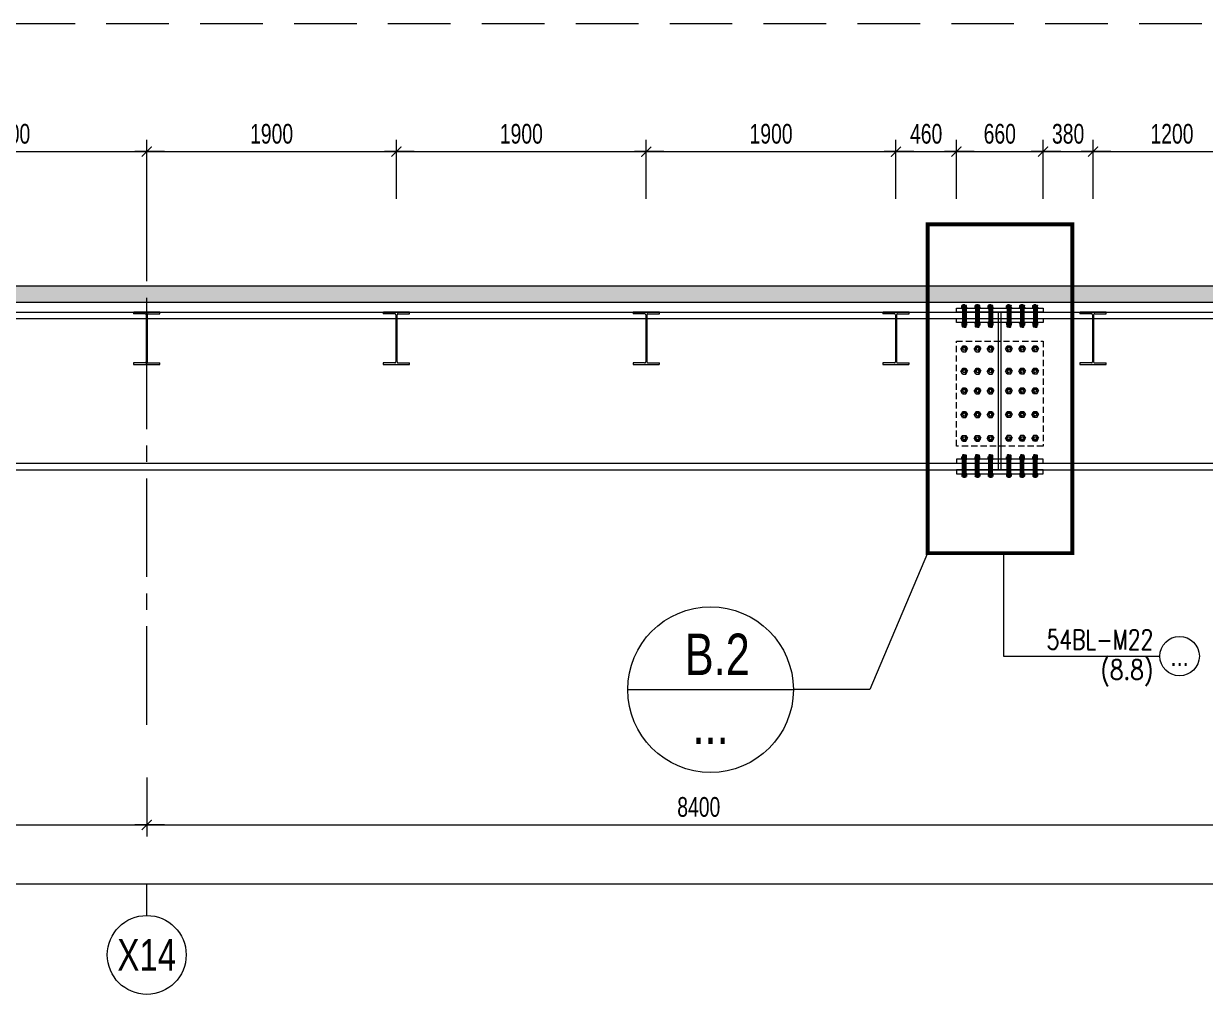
# Model space of a CAD drawing. Header units: millimetres. Extents: x 84463 to 294191, y -61495 to 44118.
# Drawn here: x 156440 to 165430, y -36601 to -29215 of the extents above; entities that cross this region are included whole.
import ezdxf
from ezdxf.enums import TextEntityAlignment as Align

# ---------------------------------------------------------------- set-up
doc = ezdxf.new("R2010")
doc.units = ezdxf.units.MM
doc.linetypes.add('CENTER2', pattern=[1.125, 0.75, -0.125, 0.125, -0.125])
doc.linetypes.add('HIDDEN2', pattern=[4.762499999999999, 3.175, -1.5875])
doc.layers.add('BOLTS', color=9, linetype='Continuous')
for name, color, linetype, lineweight in [('NDC_S-ANNO', 7, 'Continuous', 20), ('NDC_S-BEAM-NAME-VERT', 7, 'Continuous', 20), ('NDC_S-BEAM-STEL', 30, 'HIDDEN2', 18), ('NDC_S-DIMS', 1, 'Continuous', 15), ('NDC_S-HIDN', 8, 'HIDDEN2', 13), ('NDC_S-HTCH-MAT', 8, 'Continuous', 15), ('NDC_S-SLAB', 2, 'Continuous', 20), ('NDC_S-TEXT-SYMB', 7, 'Continuous', 20), ('NDC_S_ANNO', 7, 'Continuous', 20), ('NDC_S_AXIS', 5, 'CENTER2', 13), ('NDC_S_CONTINUOUS', 3, 'Continuous', 20), ('NDC_S_DIM', 1, 'Continuous', 15), ('NDC_S_HIDDEN', 8, 'HIDDEN2', 13), ('NDC_S_SYMBOL', 1, 'Continuous', 15), ('NDC_S_TEXT SYMBOL', 7, 'Continuous', 20), ('NDC_S_VN TEXT', 7, 'Continuous', 20)]:
    doc.layers.add(name, color=color, linetype=linetype, lineweight=lineweight)
doc.styles.add('ARIAL', font='arial.ttf', dxfattribs={"width": 0.8})
doc.styles.add('NDC_ANNO', font='', dxfattribs={"width": 0.8})
doc.styles.add('NDC_DIM', font='', dxfattribs={"width": 0.75})
doc.styles.add('NDC_EN TXT', font='romans.shx', dxfattribs={"width": 0.8})
doc.styles.get('NDC_ANNO').set_extended_font_data('Dotum')
doc.styles.get('NDC_DIM').set_extended_font_data('Dotum')
doc.dimstyles.new('NDC_dim_60', dxfattribs={"dimscale": 60, "dimtxt": 2.5, "dimasz": 1.5, "dimexe": 1.5, "dimexo": 2.5, "dimgap": 1, "dimtad": 1, "dimdec": 0, "dimrnd": 0.001, "dimzin": 0, "dimdsep": 46, "dimtxsty": 'NDC_DIM', "dimblk": 'DIMMARK', "dimcen": 0, "dimdle": 1.2, "dimclrd": 256, "dimclre": 256, "dimclrt": 3, "dimadec": 0, "dimazin": 0, "dimtfac": 1, "dimtdec": 0, "dimtix": 1, "dimtofl": 0, "dimtmove": 2, "dimatfit": 3, "dimfxl": 6, "dimfxlon": 1, "dimtolj": 1, "dimtzin": 0, "dimlwd": -1, "dimlwe": -1, "dimarcsym": 0})

# ---------------------------------------------------------------- blocks, each defined once
blk = doc.blocks.new('DIMMARK')
at = {"layer": 'NDC_S_DIM', "color": 1}
blk.add_line((-1.5, 0), (1, 0), dxfattribs=at)
at = {"layer": 'NDC_S_DIM', "color": 2, "const_width": 0.1}
blk.add_lwpolyline([(-0.4242640687119285, -0.4242640687119285), (0.4242640687119285, 0.4242640687119285)], dxfattribs=at)
blk = doc.blocks.new('*D236')
at = {"layer": 'Defpoints', "color": 0, "transparency": 16777216}
for p in [(148976.204028971, -34550.2405760613), (157376.204028971, -34550.2405760613), (157376.204028971, -35310.93172351364)]:
    blk.add_point(p, dxfattribs=at)
at = {"layer": 'NDC_S-DIMS', "transparency": 16777216}
for p, q in [((148976.204028971, -34950.93172351364), (148976.204028971, -35400.93172351364)), ((157376.204028971, -34950.93172351364), (157376.204028971, -35400.93172351364)), ((149066.204028971, -35310.93172351364), (157286.204028971, -35310.93172351364))]:
    blk.add_line(p, q, dxfattribs=at)
at = {"layer": 'NDC_S-DIMS', "transparency": 16777216, "xscale": 90, "yscale": 90, "zscale": 90, "rotation": 180}
blk.add_blockref('DIMMARK', (148976.204028971, -35310.93172351364), dxfattribs=at)
at = {"layer": 'NDC_S-DIMS', "transparency": 16777216, "xscale": 90, "yscale": 90, "zscale": 90}
blk.add_blockref('DIMMARK', (157376.204028971, -35310.93172351364), dxfattribs=at)
at = {"layer": 'NDC_S-DIMS', "color": 3, "transparency": 16777216, "insert": (153176.204028971, -35175.82995960591), "char_height": 150, "attachment_point": 5, "style": 'NDC_DIM'}
blk.add_mtext('\\A1;8400', dxfattribs=at)
blk = doc.blocks.new('*D237')
at = {"layer": 'Defpoints', "color": 0, "transparency": 16777216}
for p in [(157376.204028971, -34550.2405760613), (165776.1580600715, -34550.2405760613), (165776.1580600715, -35310.93172351364)]:
    blk.add_point(p, dxfattribs=at)
at = {"layer": 'NDC_S-DIMS', "transparency": 16777216}
for p, q in [((157376.204028971, -34950.93172351364), (157376.204028971, -35400.93172351364)), ((165776.1580600715, -34950.93172351364), (165776.1580600715, -35400.93172351364)), ((157466.204028971, -35310.93172351364), (165686.1580600715, -35310.93172351364))]:
    blk.add_line(p, q, dxfattribs=at)
at = {"layer": 'NDC_S-DIMS', "transparency": 16777216, "xscale": 90, "yscale": 90, "zscale": 90, "rotation": 180}
blk.add_blockref('DIMMARK', (157376.204028971, -35310.93172351364), dxfattribs=at)
at = {"layer": 'NDC_S-DIMS', "transparency": 16777216, "xscale": 90, "yscale": 90, "zscale": 90}
blk.add_blockref('DIMMARK', (165776.1580600715, -35310.93172351364), dxfattribs=at)
at = {"layer": 'NDC_S-DIMS', "color": 3, "transparency": 16777216, "insert": (161576.1810445213, -35175.82995960591), "char_height": 150, "attachment_point": 5, "style": 'NDC_DIM'}
blk.add_mtext('\\A1;8400', dxfattribs=at)
blk = doc.blocks.new('*D240')
at = {"layer": 'Defpoints', "color": 0, "transparency": 16777216}
for p in [(139076.204028971, -34550.2405760613), (166776.1580600715, -34550.2405760613), (166776.1580600715, -35760.93172351364)]:
    blk.add_point(p, dxfattribs=at)
at = {"layer": 'NDC_S-DIMS', "transparency": 16777216}
for p, q in [((139076.204028971, -35400.93172351364), (139076.204028971, -35850.93172351364)), ((166776.1580600715, -35400.93172351364), (166776.1580600715, -35850.93172351364)), ((139166.204028971, -35760.93172351364), (166686.1580600715, -35760.93172351364))]:
    blk.add_line(p, q, dxfattribs=at)
at = {"layer": 'NDC_S-DIMS', "transparency": 16777216, "xscale": 90, "yscale": 90, "zscale": 90, "rotation": 180}
blk.add_blockref('DIMMARK', (139076.204028971, -35760.93172351364), dxfattribs=at)
at = {"layer": 'NDC_S-DIMS', "transparency": 16777216, "xscale": 90, "yscale": 90, "zscale": 90}
blk.add_blockref('DIMMARK', (166776.1580600715, -35760.93172351364), dxfattribs=at)
at = {"layer": 'NDC_S-DIMS', "color": 3, "transparency": 16777216, "insert": (152926.1810445213, -35625.82995960591), "char_height": 150, "attachment_point": 5, "style": 'NDC_DIM'}
blk.add_mtext('\\A1;27700', dxfattribs=at)
blk = doc.blocks.new('*U14')
at = {"layer": 'NDC_S_SYMBOL'}
blk.add_line((3.061616997868383e-16, 5), (4.286263797015736e-16, 9), dxfattribs=at)
blk.add_circle((0, 0), 5, dxfattribs=at)
at = {"layer": 'NDC_S_TEXT SYMBOL', "color": 7, "style": 'NDC_ANNO', "width": 0.8}
blk.add_attdef('GRID', text='', height=4, dxfattribs=at).set_placement((0, 0), align=Align.MIDDLE)
blk = doc.blocks.new('MARK4')
at = {"layer": 'NDC_S_ANNO'}
blk.add_line((-5, 0), (5, 0), dxfattribs=at)
blk.add_circle((0, 0), 5, dxfattribs=at)
blk = doc.blocks.new('*U6053')
for p, q in [((88, 387), (-1.13686837721616e-13, 386.9999999999999)), ((96, 379), (96, 21.00000114960898)), ((104, 378.9999962593825), (104, 21)), ((112, 387), (200, 387)), ((88, 13), (0, 12.99999999999998)), ((112, 13), (200, 13.00000000000001))]:
    blk.add_line(p, q)
for points in [[(200, 387), (199.9999999999999, 400), (-1.224646799147353e-13, 400), (-1.184845778175064e-13, 386.9999999999999)], [(-3.980102097228892e-15, 12.99999999999998), (0, 0), (200, 0), (200, 13.00000000000001)]]:
    blk.add_lwpolyline(points)
for centre, start, end in [((88, 379), 360, 450), ((112, 379), 89.9999999999999, 180.0000267901994), ((88, 21), 270, 360.000008233468), ((112, 21), 180, 270)]:
    blk.add_arc(centre, 7.999999999999999, start, end)
blk = doc.blocks.new('*U6051')
for p, q in [((88, 387), (-1.13686837721616e-13, 386.9999999999999)), ((96, 379), (96, 21.00000114960898)), ((104, 378.9999962593825), (104, 21)), ((112, 387), (200, 387)), ((88, 13), (0, 12.99999999999998)), ((112, 13), (200, 13.00000000000001))]:
    blk.add_line(p, q)
for points in [[(200, 387), (199.9999999999999, 400), (-1.224646799147353e-13, 400), (-1.184845778175064e-13, 386.9999999999999)], [(-3.980102097228892e-15, 12.99999999999998), (0, 0), (200, 0), (200, 13.00000000000001)]]:
    blk.add_lwpolyline(points)
for centre, start, end in [((88, 379), 360, 450), ((112, 379), 89.9999999999999, 180.0000267901994), ((88, 21), 270, 360.000008233468), ((112, 21), 180, 270)]:
    blk.add_arc(centre, 7.999999999999999, start, end)
blk = doc.blocks.new('*U6049')
for p, q in [((88, 387), (-1.13686837721616e-13, 386.9999999999999)), ((96, 379), (96, 21.00000114960898)), ((104, 378.9999962593825), (104, 21)), ((112, 387), (200, 387)), ((88, 13), (0, 12.99999999999998)), ((112, 13), (200, 13.00000000000001))]:
    blk.add_line(p, q)
for points in [[(200, 387), (199.9999999999999, 400), (-1.224646799147353e-13, 400), (-1.184845778175064e-13, 386.9999999999999)], [(-3.980102097228892e-15, 12.99999999999998), (0, 0), (200, 0), (200, 13.00000000000001)]]:
    blk.add_lwpolyline(points)
for centre, start, end in [((88, 379), 360, 450), ((112, 379), 89.9999999999999, 180.0000267901994), ((88, 21), 270, 360.000008233468), ((112, 21), 180, 270)]:
    blk.add_arc(centre, 7.999999999999999, start, end)
blk = doc.blocks.new('*U6047')
for p, q in [((88, 387), (-1.13686837721616e-13, 386.9999999999999)), ((96, 379), (96, 21.00000114960898)), ((104, 378.9999962593825), (104, 21)), ((112, 387), (200, 387)), ((88, 13), (0, 12.99999999999998)), ((112, 13), (200, 13.00000000000001))]:
    blk.add_line(p, q)
for points in [[(200, 387), (199.9999999999999, 400), (-1.224646799147353e-13, 400), (-1.184845778175064e-13, 386.9999999999999)], [(-3.980102097228892e-15, 12.99999999999998), (0, 0), (200, 0), (200, 13.00000000000001)]]:
    blk.add_lwpolyline(points)
for centre, start, end in [((88, 379), 360, 450), ((112, 379), 89.9999999999999, 180.0000267901994), ((88, 21), 270, 360.000008233468), ((112, 21), 180, 270)]:
    blk.add_arc(centre, 7.999999999999999, start, end)
blk = doc.blocks.new('*U6045')
for p, q in [((88, 387), (-1.13686837721616e-13, 386.9999999999999)), ((96, 379), (96, 21.00000114960898)), ((104, 378.9999962593825), (104, 21)), ((112, 387), (200, 387)), ((88, 13), (0, 12.99999999999998)), ((112, 13), (200, 13.00000000000001))]:
    blk.add_line(p, q)
for points in [[(200, 387), (199.9999999999999, 400), (-1.224646799147353e-13, 400), (-1.184845778175064e-13, 386.9999999999999)], [(-3.980102097228892e-15, 12.99999999999998), (0, 0), (200, 0), (200, 13.00000000000001)]]:
    blk.add_lwpolyline(points)
for centre, start, end in [((88, 379), 360, 450), ((112, 379), 89.9999999999999, 180.0000267901994), ((88, 21), 270, 360.000008233468), ((112, 21), 180, 270)]:
    blk.add_arc(centre, 7.999999999999999, start, end)
blk = doc.blocks.new('*D266')
at = {"layer": 'Defpoints', "color": 0, "transparency": 16777216}
for p in [(157376.204028971, -30189.27506652518), (155276.2040290102, -30741.50779604097), (157376.204028971, -30741.50779604097)]:
    blk.add_point(p, dxfattribs=at)
at = {"layer": 'NDC_S-DIMS', "transparency": 16777216}
for p, q in [((155276.2040290102, -30549.27506652518), (155276.2040290102, -30099.27506652518)), ((157376.204028971, -30549.27506652518), (157376.204028971, -30099.27506652518)), ((155366.2040290102, -30189.27506652518), (157286.204028971, -30189.27506652518))]:
    blk.add_line(p, q, dxfattribs=at)
at = {"layer": 'NDC_S-DIMS', "transparency": 16777216, "xscale": 90, "yscale": 90, "zscale": 90, "rotation": 180}
blk.add_blockref('DIMMARK', (155276.2040290102, -30189.27506652518), dxfattribs=at)
at = {"layer": 'NDC_S-DIMS', "transparency": 16777216, "xscale": 90, "yscale": 90, "zscale": 90}
blk.add_blockref('DIMMARK', (157376.204028971, -30189.27506652518), dxfattribs=at)
at = {"layer": 'NDC_S-DIMS', "color": 3, "transparency": 16777216, "insert": (156326.2040289906, -30054.17330261745), "char_height": 150, "attachment_point": 5, "style": 'NDC_DIM'}
blk.add_mtext('\\A1;2100', dxfattribs=at)
blk = doc.blocks.new('*D267')
at = {"layer": 'Defpoints', "color": 0, "transparency": 16777216}
for p in [(159276.2040290064, -30189.27506652518), (157376.204028971, -30741.50779604097), (159276.2040290064, -30741.50779604097)]:
    blk.add_point(p, dxfattribs=at)
at = {"layer": 'NDC_S-DIMS', "transparency": 16777216}
for p, q in [((157376.204028971, -30549.27506652518), (157376.204028971, -30099.27506652518)), ((159276.2040290064, -30549.27506652518), (159276.2040290064, -30099.27506652518)), ((157466.204028971, -30189.27506652518), (159186.2040290064, -30189.27506652518))]:
    blk.add_line(p, q, dxfattribs=at)
at = {"layer": 'NDC_S-DIMS', "transparency": 16777216, "xscale": 90, "yscale": 90, "zscale": 90, "rotation": 180}
blk.add_blockref('DIMMARK', (157376.204028971, -30189.27506652518), dxfattribs=at)
at = {"layer": 'NDC_S-DIMS', "transparency": 16777216, "xscale": 90, "yscale": 90, "zscale": 90}
blk.add_blockref('DIMMARK', (159276.2040290064, -30189.27506652518), dxfattribs=at)
at = {"layer": 'NDC_S-DIMS', "color": 3, "transparency": 16777216, "insert": (158326.2040289887, -30054.17330261745), "char_height": 150, "attachment_point": 5, "style": 'NDC_DIM'}
blk.add_mtext('\\A1;1900', dxfattribs=at)
blk = doc.blocks.new('*D268')
at = {"layer": 'Defpoints', "color": 0, "transparency": 16777216}
for p in [(161176.2040290047, -30189.27506652518), (159276.2040290064, -30741.50779604097), (161176.2040290047, -30741.50779604097)]:
    blk.add_point(p, dxfattribs=at)
at = {"layer": 'NDC_S-DIMS', "transparency": 16777216}
for p, q in [((159276.2040290064, -30549.27506652518), (159276.2040290064, -30099.27506652518)), ((161176.2040290047, -30549.27506652518), (161176.2040290047, -30099.27506652518)), ((159366.2040290064, -30189.27506652518), (161086.2040290047, -30189.27506652518))]:
    blk.add_line(p, q, dxfattribs=at)
at = {"layer": 'NDC_S-DIMS', "transparency": 16777216, "xscale": 90, "yscale": 90, "zscale": 90, "rotation": 180}
blk.add_blockref('DIMMARK', (159276.2040290064, -30189.27506652518), dxfattribs=at)
at = {"layer": 'NDC_S-DIMS', "transparency": 16777216, "xscale": 90, "yscale": 90, "zscale": 90}
blk.add_blockref('DIMMARK', (161176.2040290047, -30189.27506652518), dxfattribs=at)
at = {"layer": 'NDC_S-DIMS', "color": 3, "transparency": 16777216, "insert": (160226.2040290055, -30054.17330261745), "char_height": 150, "attachment_point": 5, "style": 'NDC_DIM'}
blk.add_mtext('\\A1;1900', dxfattribs=at)
blk = doc.blocks.new('*D269')
at = {"layer": 'Defpoints', "color": 0, "transparency": 16777216}
for p in [(163076.2040290089, -30189.27506652518), (161176.2040290047, -30741.50779604097), (163076.2040290089, -30741.50779604097)]:
    blk.add_point(p, dxfattribs=at)
at = {"layer": 'NDC_S-DIMS', "transparency": 16777216}
for p, q in [((161176.2040290047, -30549.27506652518), (161176.2040290047, -30099.27506652518)), ((163076.2040290089, -30549.27506652518), (163076.2040290089, -30099.27506652518)), ((161266.2040290047, -30189.27506652518), (162986.2040290089, -30189.27506652518))]:
    blk.add_line(p, q, dxfattribs=at)
at = {"layer": 'NDC_S-DIMS', "transparency": 16777216, "xscale": 90, "yscale": 90, "zscale": 90, "rotation": 180}
blk.add_blockref('DIMMARK', (161176.2040290047, -30189.27506652518), dxfattribs=at)
at = {"layer": 'NDC_S-DIMS', "transparency": 16777216, "xscale": 90, "yscale": 90, "zscale": 90}
blk.add_blockref('DIMMARK', (163076.2040290089, -30189.27506652518), dxfattribs=at)
at = {"layer": 'NDC_S-DIMS', "color": 3, "transparency": 16777216, "insert": (162126.2040290068, -30054.17330261745), "char_height": 150, "attachment_point": 5, "style": 'NDC_DIM'}
blk.add_mtext('\\A1;1900', dxfattribs=at)
blk = doc.blocks.new('*D270')
at = {"layer": 'Defpoints', "color": 0, "transparency": 16777216}
for p in [(163536.1580600715, -30189.27506652518), (163076.2040290089, -30741.50779604097), (163536.1580600715, -30741.50779604097)]:
    blk.add_point(p, dxfattribs=at)
at = {"layer": 'NDC_S-DIMS', "transparency": 16777216}
for p, q in [((163076.2040290089, -30549.27506652518), (163076.2040290089, -30099.27506652518)), ((163536.1580600715, -30549.27506652518), (163536.1580600715, -30099.27506652518)), ((163166.2040290089, -30189.27506652518), (163446.1580600715, -30189.27506652518))]:
    blk.add_line(p, q, dxfattribs=at)
at = {"layer": 'NDC_S-DIMS', "transparency": 16777216, "xscale": 90, "yscale": 90, "zscale": 90, "rotation": 180}
blk.add_blockref('DIMMARK', (163076.2040290089, -30189.27506652518), dxfattribs=at)
at = {"layer": 'NDC_S-DIMS', "transparency": 16777216, "xscale": 90, "yscale": 90, "zscale": 90}
blk.add_blockref('DIMMARK', (163536.1580600715, -30189.27506652518), dxfattribs=at)
at = {"layer": 'NDC_S-DIMS', "color": 3, "transparency": 16777216, "insert": (163306.1810445402, -30054.17330261745), "char_height": 150, "attachment_point": 5, "style": 'NDC_DIM'}
blk.add_mtext('\\A1;460', dxfattribs=at)
blk = doc.blocks.new('*D271')
at = {"layer": 'Defpoints', "color": 0, "transparency": 16777216}
for p in [(164196.1580600715, -30189.27506652518), (163536.1580600715, -30741.50779604097), (164196.1580600715, -30741.50779604097)]:
    blk.add_point(p, dxfattribs=at)
at = {"layer": 'NDC_S-DIMS', "transparency": 16777216}
for p, q in [((163536.1580600715, -30549.27506652518), (163536.1580600715, -30099.27506652518)), ((164196.1580600715, -30549.27506652518), (164196.1580600715, -30099.27506652518)), ((163626.1580600715, -30189.27506652518), (164106.1580600715, -30189.27506652518))]:
    blk.add_line(p, q, dxfattribs=at)
at = {"layer": 'NDC_S-DIMS', "transparency": 16777216, "xscale": 90, "yscale": 90, "zscale": 90, "rotation": 180}
blk.add_blockref('DIMMARK', (163536.1580600715, -30189.27506652518), dxfattribs=at)
at = {"layer": 'NDC_S-DIMS', "transparency": 16777216, "xscale": 90, "yscale": 90, "zscale": 90}
blk.add_blockref('DIMMARK', (164196.1580600715, -30189.27506652518), dxfattribs=at)
at = {"layer": 'NDC_S-DIMS', "color": 3, "transparency": 16777216, "insert": (163866.1580600715, -30054.17330261745), "char_height": 150, "attachment_point": 5, "style": 'NDC_DIM'}
blk.add_mtext('\\A1;660', dxfattribs=at)
blk = doc.blocks.new('*D272')
at = {"layer": 'Defpoints', "color": 0, "transparency": 16777216}
for p in [(164576.2040292032, -30189.27506652518), (164196.1580600715, -30741.50779604097), (164576.2040292032, -30741.50779604097)]:
    blk.add_point(p, dxfattribs=at)
at = {"layer": 'NDC_S-DIMS', "transparency": 16777216}
for p, q in [((164196.1580600715, -30549.27506652518), (164196.1580600715, -30099.27506652518)), ((164576.2040292032, -30549.27506652518), (164576.2040292032, -30099.27506652518)), ((164286.1580600715, -30189.27506652518), (164486.2040292032, -30189.27506652518))]:
    blk.add_line(p, q, dxfattribs=at)
at = {"layer": 'NDC_S-DIMS', "transparency": 16777216, "xscale": 90, "yscale": 90, "zscale": 90, "rotation": 180}
blk.add_blockref('DIMMARK', (164196.1580600715, -30189.27506652518), dxfattribs=at)
at = {"layer": 'NDC_S-DIMS', "transparency": 16777216, "xscale": 90, "yscale": 90, "zscale": 90}
blk.add_blockref('DIMMARK', (164576.2040292032, -30189.27506652518), dxfattribs=at)
at = {"layer": 'NDC_S-DIMS', "color": 3, "transparency": 16777216, "insert": (164386.1810446374, -30054.17330261745), "char_height": 150, "attachment_point": 5, "style": 'NDC_DIM'}
blk.add_mtext('\\A1;380', dxfattribs=at)
blk = doc.blocks.new('*D273')
at = {"layer": 'Defpoints', "color": 0, "transparency": 16777216}
for p in [(165776.1580600715, -30189.27506652518), (164576.2040292032, -30602.35992929374), (165776.1580600715, -30602.35992929374)]:
    blk.add_point(p, dxfattribs=at)
at = {"layer": 'NDC_S-DIMS', "transparency": 16777216}
for p, q in [((164576.2040292032, -30452.35992929374), (164576.2040292032, -30099.27506652518)), ((165776.1580600715, -30452.35992929374), (165776.1580600715, -30099.27506652518)), ((164666.2040292032, -30189.27506652518), (165686.1580600715, -30189.27506652518))]:
    blk.add_line(p, q, dxfattribs=at)
at = {"layer": 'NDC_S-DIMS', "transparency": 16777216, "xscale": 90, "yscale": 90, "zscale": 90, "rotation": 180}
blk.add_blockref('DIMMARK', (164576.2040292032, -30189.27506652518), dxfattribs=at)
at = {"layer": 'NDC_S-DIMS', "transparency": 16777216, "xscale": 90, "yscale": 90, "zscale": 90}
blk.add_blockref('DIMMARK', (165776.1580600715, -30189.27506652518), dxfattribs=at)
at = {"layer": 'NDC_S-DIMS', "color": 3, "transparency": 16777216, "insert": (165176.1810446374, -30054.17330261745), "char_height": 150, "attachment_point": 5, "style": 'NDC_DIM'}
blk.add_mtext('\\A1;1200', dxfattribs=at)
blk = doc.blocks.new('*U103')
blk.add_circle((2.5, 0), 2.5)
at = {"layer": 'NDC_S_VN TEXT', "color": 3, "style": 'NDC_EN TXT'}
for tag, width, p in [('DK2', 0.75, (-0.85, 0.8455043070534884)), ('KC2', 0.8, (-0.85, -2.972544307831413))]:
    blk.add_attdef(tag, text='', height=2.5, dxfattribs=dict(at, width=width)).set_placement(p, align=Align.RIGHT)
at = {"layer": 'NDC_S_VN TEXT', "color": 7, "style": 'ARIAL', "width": 0.8}
blk.add_attdef('SH3', text='', height=2.5, dxfattribs=at).set_placement((2.5, 0), align=Align.MIDDLE)
blk = doc.blocks.new('*U6081')
at = {"layer": 'BOLTS'}
h = blk.add_hatch(dxfattribs=at)
h.set_pattern_fill('ANSI31', color=8, scale=1.759999999590216, angle=29.99999999999772, style=0)
h.set_pattern_definition([(164.9999999999989, (-5859.72522642659, 9347.42107000927), (-0.05694018990930156, -0.212503681734116), [])])
edge = h.paths.add_edge_path()
edge.add_line((-9.173571868996882, 20.06491036493959), (-9.193253598070521, 20.06491036493959))
edge.add_ellipse((-10.90216273221239, 19.88125000109418), major_axis=(-1.215339779247158, 1.215339779247157), ratio=0.9999999999910838, start_angle=231.1341633368771, end_angle=305.0818605633899)
edge.add_line((-10.60612356479331, 21.57431301509191), (-10.60612356479331, 21.59999999982524))
edge.add_line((-10.60612356479331, 21.59999999982525), (-7.707330890523084, 21.59999999982525))
edge.add_line((-7.707330890523085, 21.59999999982525), (-7.703802395040917, 21.58328225134597))
edge.add_ellipse((-7.464662734855015, 19.88125000108981), major_axis=(-1.215339779241603, 1.215339779241601), ratio=0.9999999999945208, start_angle=-37.00215804676308, end_angle=38.86583666338118)
h = blk.add_hatch(dxfattribs=at)
h.set_pattern_fill('ANSI31', color=8, scale=1.759999999590216, angle=29.99999999999772, style=0)
h.set_pattern_definition([(195.0000000000101, (-5859.725226425087, -9373.821070009835), (-0.05694018990933493, 0.2125036817341072), [])])
edge = h.paths.add_edge_path()
edge.add_line((-9.173571868927032, 6.335089634715303), (-9.19325359807052, 6.335089634715303))
edge.add_ellipse((-10.90216273226477, 6.518749998530152), major_axis=(-1.215339779274453, 1.215339779274452), ratio=0.9999999999998052, start_angle=144.9181394378592, end_angle=218.8658366645775, ccw=False)
edge.add_line((-10.60612356479331, 4.825686984497486), (-10.60612356479331, 4.799999999829641))
edge.add_line((-10.60612356479331, 4.799999999829643), (-7.707330890523084, 4.799999999829643))
edge.add_line((-7.707330890523085, 4.799999999829643), (-7.703802395040917, 4.816717748239071))
edge.add_ellipse((-7.464662734785166, 6.518749998486497), major_axis=(-1.21533977924425, 1.215339779244249), ratio=0.999999999987745, start_angle=51.134163334510674, end_angle=127.00215804390811, ccw=False)
h = blk.add_hatch(dxfattribs=at)
h.set_pattern_fill('ANSI31', color=8, scale=1.759999999590216, angle=29.99999999999772, style=0)
h.set_pattern_definition([(14.99999999998635, (5859.725226429016, 9347.421070007764), (0.05694018990924696, -0.2125036817341307), [])])
edge = h.paths.add_edge_path()
edge.add_line((9.173571869016628, 20.06491036494173), (9.193253598090262, 20.06491036494173))
edge.add_ellipse((10.90216273223217, 19.88125000109677), major_axis=(1.215339779246847, 1.215339779247469), ratio=0.9999999999910841, start_angle=54.91813943661009, end_angle=128.8658366631229, ccw=False)
edge.add_line((10.60612356481265, 21.57431301509443), (10.60612356481264, 21.59999999982774))
edge.add_line((10.60612356481265, 21.59999999982774), (7.707330890542426, 21.59999999982699))
edge.add_line((7.707330890542427, 21.59999999982701), (7.703802395060261, 21.58328225134774))
edge.add_ellipse((7.464662734874796, 19.88125000109151), major_axis=(1.215339779241292, 1.215339779241912), ratio=0.9999999999945207, start_angle=321.1341633366188, end_angle=397.0021580467631, ccw=False)
h = blk.add_hatch(dxfattribs=at)
h.set_pattern_fill('ANSI31', color=8, scale=1.759999999590216, angle=29.99999999999772, style=0)
h.set_pattern_definition([(344.999999999975, (5859.725226422708, -9373.82107001134), (0.05694018990938953, 0.2125036817340927), [])])
edge = h.paths.add_edge_path()
edge.add_line((9.173571868950292, 6.33508963471744), (9.19325359809378, 6.335089634717442))
edge.add_ellipse((10.902162732288, 6.518749998532732), major_axis=(1.215339779274142, 1.215339779274763), ratio=0.9999999999998052, start_angle=141.1341633354225, end_angle=215.0818605621408)
edge.add_line((10.60612356481694, 4.825686984499997), (10.60612356481695, 4.799999999832151))
edge.add_line((10.60612356481698, 4.79999999983215), (7.707330890546757, 4.799999999831404))
edge.add_line((7.707330890546722, 4.799999999831403), (7.703802395064548, 4.81671774824083))
edge.add_ellipse((7.464662734808393, 6.518749998488197), major_axis=(1.21533977924394, 1.215339779244561), ratio=0.999999999987745, start_angle=232.9978419560919, end_angle=308.8658366654893)
h = blk.add_hatch(dxfattribs=at)
h.set_pattern_fill('ANSI31', color=8, scale=1.759999999590216, angle=29.99999999999772, style=0)
h.set_pattern_definition([(164.9999999999989, (-5859.725226426525, 9285.821070012731), (-0.05694018990930156, -0.212503681734116), [])])
edge = h.paths.add_edge_path()
edge.add_line((-9.17357186888056, -126.3350896385692), (-9.193253598076431, -126.3350896385692))
edge.add_ellipse((-10.90216273225323, -126.5187500023971), major_axis=(-1.215339779271702, 1.2153397792717), ratio=0.9999999999837346, start_angle=231.1341633365243, end_angle=305.0818605627187)
edge.add_line((-10.60612356481669, -124.8256869883819), (-10.60612356481669, -124.800000003714))
edge.add_line((-10.60612356481669, -124.800000003714), (-7.707330890529, -124.800000003714))
edge.add_line((-7.707330890528999, -124.800000003714), (-7.70380239497698, -124.8167177521235))
edge.add_ellipse((-7.464662734756157, -126.5187500023534), major_axis=(-1.215339779222552, 1.21533977922255), ratio=0.9999999999976855, start_angle=-37.00215804538128, end_angle=38.86583666540084)
h = blk.add_hatch(dxfattribs=at)
h.set_pattern_fill('ANSI31', color=8, scale=1.759999999590216, angle=29.99999999999772, style=0)
h.set_pattern_definition([(195.0000000000101, (-5859.725226425043, -9435.42107000629), (-0.05694018990933493, 0.2125036817341071), [])])
edge = h.paths.add_edge_path()
edge.add_line((-9.17357186888056, -140.064910368787), (-9.193253598076431, -140.064910368787))
edge.add_ellipse((-10.90216273228815, -139.8812500049766), major_axis=(-1.215339779283451, 1.215339779283449), ratio=0.9999999999789526, start_angle=144.9181394372973, end_angle=218.8658366653059, ccw=False)
edge.add_line((-10.60612356481669, -141.5743130190092), (-10.60612356481669, -141.6000000036771))
edge.add_line((-10.60612356481669, -141.6000000036771), (-7.707330890459157, -141.6000000036771))
edge.add_line((-7.707330890459156, -141.6000000036771), (-7.703802394907136, -141.5832822552676))
edge.add_ellipse((-7.464662734686307, -139.8812500049722), major_axis=(-1.215339779273373, 1.215339779273372), ratio=0.9999999999956747, start_angle=51.13416333554932, end_angle=127.00215804550211, ccw=False)
h = blk.add_hatch(dxfattribs=at)
h.set_pattern_fill('ANSI31', color=8, scale=1.759999999590216, angle=29.99999999999772, style=0)
h.set_pattern_definition([(14.99999999998633, (5859.725226428974, 9285.821070011225), (0.05694018990924696, -0.2125036817341306), [])])
edge = h.paths.add_edge_path()
edge.add_line((9.173571868923407, -126.3350896385668), (9.19325359811928, -126.3350896385668))
edge.add_ellipse((10.9021627322961, -126.5187500023943), major_axis=(1.215339779271389, 1.215339779272012), ratio=0.9999999999837346, start_angle=54.9181394372813, end_angle=128.8658366634757, ccw=False)
edge.add_line((10.60612356485912, -124.8256869883792), (10.60612356485911, -124.8000000037113))
edge.add_line((10.60612356485912, -124.8000000037113), (7.707330890571428, -124.800000003712))
edge.add_line((7.707330890571432, -124.8000000037121), (7.70380239501942, -124.8167177521215))
edge.add_ellipse((7.464662734799033, -126.5187500023516), major_axis=(1.215339779222241, 1.215339779222863), ratio=0.9999999999976855, start_angle=321.1341633345992, end_angle=397.0021580453813, ccw=False)
h = blk.add_hatch(dxfattribs=at)
h.set_pattern_fill('ANSI31', color=8, scale=1.759999999590216, angle=29.99999999999772, style=0)
h.set_pattern_definition([(344.999999999975, (5859.725226422683, -9435.421070007797), (0.05694018990938953, 0.2125036817340925), [])])
edge = h.paths.add_edge_path()
edge.add_line((9.173571868926917, -140.0649103687847), (9.193253598122789, -140.0649103687847))
edge.add_ellipse((10.90216273233447, -139.8812500049738), major_axis=(1.215339779283141, 1.215339779283759), ratio=0.9999999999789521, start_angle=141.1341633346941, end_angle=215.0818605627027)
edge.add_line((10.60612356486342, -141.5743130190065), (10.60612356486343, -141.6000000036744))
edge.add_line((10.60612356486346, -141.6000000036744), (7.707330890505919, -141.6000000036751))
edge.add_line((7.707330890505882, -141.6000000036751), (7.703802394953859, -141.5832822552657))
edge.add_ellipse((7.464662734732594, -139.8812500049702), major_axis=(1.215339779273062, 1.215339779273682), ratio=0.9999999999956747, start_angle=232.9978419544979, end_angle=308.8658366644507)
at = {"layer": 'BOLTS', "color": 8}
for p, q in [((-16.8000000000001, 6.518749999246119), (-16.8000000000001, 19.88125000041319)), ((-1.3644e-13, 21.59999999982966), (-15.08125000196697, 21.59999999982966)), ((-9.183412733498777, 6.518749999246119), (-9.183412733568625, 19.88125000041319)), ((2.8308e-12, 21.59999999982966), (15.0812500019697, 21.59999999983353)), ((9.183412733522005, 6.518749999248261), (9.183412733588408, 19.88125000041532)), ((16.80000000000668, 6.518749999250435), (16.80000000000327, 19.8812500004175)), ((1.17836400052405e-11, -141.6000000036728), (-15.08125000130766, -141.6000000036586)), ((-9.183412733452302, -139.8812500042956), (-9.183412733592, -126.5187500030564)), ((3.49416000052405e-11, -141.6000000036728), (15.08125000135441, -141.6000000036547)), ((9.183412733498628, -139.8812500042933), (9.183412733634881, -126.518750003054))]:
    blk.add_line(p, q, dxfattribs=at)
at = {"layer": 'BOLTS', "color": 8, "linetype": 'CENTER2'}
blk.add_line((1.18518000052405e-11, -159.1472132153336), (-1.7052e-13, 33.5378767967198), dxfattribs=at)
at = {"layer": 'BOLTS', "color": 3, "linetype": 'HIDDEN2'}
for p, q in [((-11.99999999998909, -1.7040624e-10), (-11.99999999999501, -120.0000000036792)), ((12.0000000000109, -1.7040624e-10), (12.000000000005, -120.0000000036792))]:
    blk.add_line(p, q, dxfattribs=at)
at = {"layer": 'BOLTS', "color": 3}
for points in [[(1.3644e-13, 4.800000000001537), (-17.48125000044782, 4.799999999999295, 0.4142135623730953), (-19.19999999999963, 3.081250000268507), (-19.2000000000001, 1.718749999581655, 0.4142135623730951), (-17.4812500004483, -7.030799999999994e-13), (1.7052e-13, 1.53936e-12), (17.4812500004486, -7.030799999999994e-13, 0.4142135623730951), (19.20000000000041, 1.718749999581655), (19.19999999999989, 3.081250000268507, 0.4142135623730953), (17.4812500004481, 4.799999999999295)], [(1.16812800052405e-11, -119.9999999999998), (-17.48125000043628, -120.0000000000021, 0.4142135623730953), (-19.19999999998809, -121.7187499997328), (-19.19999999998855, -123.0812500004197, 0.4142135623730951), (-17.48125000043676, -124.800000000002), (1.17153600052405e-11, -124.7999999999998), (17.48125000046014, -124.800000000002, 0.4142135623730951), (19.20000000001195, -123.0812500004197), (19.20000000001143, -121.7187499997328, 0.4142135623730953), (17.48125000045964, -120.0000000000021)]]:
    blk.add_lwpolyline(points, format="xyb", close=True, dxfattribs=at)
at = {"layer": 'BOLTS', "color": 8}
for points in [[(-15.08125000202497, -124.8000000036584, 0.4142135623730953), (-16.79999999998825, -126.5187500030564), (-16.79999999998825, -139.8812500042607, 0.4142135623730955), (-15.08125000202497, -141.6000000036586)], [(15.08125000206741, -124.8000000036545, -0.4142135623730953), (16.80000000003111, -126.518750003052), (16.80000000003456, -139.8812500042563, -0.4142135623730955), (15.08125000207173, -141.6000000036547)]]:
    blk.add_lwpolyline(points, format="xyb", dxfattribs=at)
blk.add_lwpolyline([(-15.08125012143565, -124.8000000036584), (1.17153600052405e-11, -124.8000000036584)], dxfattribs=at)
at = {"layer": 'BOLTS', "color": 3}
for points in [[(-4.2068399947595e-12, -154.8000000036672), (-11.76000000000422, -154.8000000036672, -0.4142135623730955), (-12.0000000000042, -154.5600000036671), (-12.0000000000042, -141.6000000036871)], [(-4.2068399947595e-12, -154.8000000036672), (11.75999999999581, -154.8000000036672, 0.4142135623730957), (11.99999999999579, -154.5600000036671), (11.99999999999579, -141.6000000036584)]]:
    blk.add_lwpolyline(points, format="xyb", dxfattribs=at)
at = {"layer": 'BOLTS', "color": 8}
for centre, start, end in [((-15.08125000121664, 19.88125000111168), 90.00000002501285, 180.0000000250128), ((-15.08125000128649, 6.518749998547627), 179.9999999749875, 269.9999999749871), ((-10.90216273228223, 19.88125000111168), 359.9999999749871, 89.9999999749872), ((-10.90216273228223, 6.518749998547627), 270.0000000250129, 2.501286293707085e-08), ((-10.90216273228223, 6.518749998547627), 270.0000000250129, 2.501286293707085e-08), ((-7.464662734855015, 19.88125000111168), 90.00000002501285, 180.0000000250128), ((-7.464662734855015, 6.518749998547627), 179.9999999749875, 269.9999999749871), ((-7.464662734855015, 6.518749998547627), 179.9999999749875, 269.9999999749871), ((7.464662734874796, 19.88125000111338), 359.9999999750017, 89.99999997500193), ((7.464662734878243, 6.518749998549325), 270.0000000250275, 2.502746804416814e-08), ((7.464662734878243, 6.518749998549325), 270.0000000250275, 2.502746804416814e-08), ((10.90216273230202, 19.88125000111426), 90.00000002502756, 180.0000000250275), ((10.90216273230546, 6.518749998550207), 179.9999999750023, 269.9999999750017), ((10.90216273230546, 6.518749998550207), 179.9999999750023, 269.9999999750017), ((15.08125000121981, 19.88125000111555), 359.9999999750017, 89.99999997500193), ((15.08125000129307, 6.5187499985515), 270.0000000250275, 2.502746804416814e-08), ((-10.90216273223576, -126.5187500023928), 359.9999999749871, 89.9999999749872), ((-10.90216273223576, -139.8812500049592), 270.0000000250129, 2.501286293707085e-08), ((-10.90216273223576, -139.8812500049592), 270.0000000250129, 2.501286293707085e-08), ((-7.46466273486093, -126.5187500023579), 90.00000002501285, 180.0000000250128), ((-7.46466273479108, -139.8812500049592), 179.9999999749875, 269.9999999749871), ((-7.46466273479108, -139.8812500049592), 179.9999999749875, 269.9999999749871), ((7.464662734903807, -126.5187500023559), 359.9999999750017, 89.99999997500193), ((7.464662734837368, -139.8812500049572), 270.0000000250275, 2.502746804416814e-08), ((7.464662734837368, -139.8812500049572), 270.0000000250275, 2.502746804416814e-08), ((10.90216273227864, -126.51875000239), 90.00000002502756, 180.0000000250275), ((10.90216273228208, -139.8812500049564), 179.9999999750023, 269.9999999750017), ((10.90216273228208, -139.8812500049564), 179.9999999750023, 269.9999999750017)]:
    blk.add_arc(centre, 1.718749998699421, start, end, dxfattribs=at)
blk = doc.blocks.new('*U102')
at = {"color": 0, "linetype": 'Continuous'}
for p, q in [((-8.5, 4.907476699999997), (0, 9.814954250000003)), ((-8.5, -4.907476699999997), (-8.5, 4.907476699999997)), ((8.500000000000028, 4.907476699999997), (0, 9.814954250000003)), ((8.49999999999997, -4.907476700000005), (8.500000000000028, 4.907476699999997)), ((-8.5, -4.907476699999997), (0, -9.814954249999996)), ((8.49999999999997, -4.907476700000005), (0, -9.814954249999996))]:
    blk.add_line(p, q, dxfattribs=at)
for radius in [8.5, 4.25]:
    blk.add_circle((0, 0), radius, dxfattribs=at)
blk.add_arc((0, 0), 5, 250, 160, dxfattribs=at)

msp = doc.modelspace()

# ---------------------------------------------------------------- hatches: boundary and pattern name
at = {"layer": 'NDC_S-HTCH-MAT'}
h = msp.add_hatch(dxfattribs=at)
h.set_pattern_fill('BT-01', color=256, scale=30, pattern_type=2)
h.set_pattern_definition([(49.99999999999999, (0, 0), (215.178054780226, -18.82564049477853), [22.5, -247.5]), (355, (0, 0), (-41.6254000839, 225.6576401100035), [18, -198]), (100.4514, (17.931504, -1.568802), (173.5528145142065, 206.8318626182861), [19.122057, -210.3426336]), (46.18420000000001, (0, 60), (320.1723145876933, -49.65570429870542), [33.75, -371.25]), (96.6356, (26.6810235, 55.86200789999999), (280.398811664611, 292.2353612701325), [28.6830864, -315.5139]), (351.1842, (0, 60), (280.3985835400882, 292.2355802775974), [27, -297]), (21, (30, 45), (179.0721156355385, -120.7856671996016), [22.5, -247.5]), (326.0000000000001, (30, 45), (72.99459957647451, 217.5450135140559), [18, -198]), (71.4514, (44.9226699, 34.9345182), (252.066788574447, 96.75914901298572), [19.122057, -210.3426336]), (37.50000000000001, (0, 0), (3.647956595187201, 99.86815614939344), [0, -195.6, 0, -201, 0, -198.75]), (7.499999999999999, (0, 0), (78.92086123264458, 118.3235135647081), [0, -114.6, 0, -191.1, 0, -75.75]), (327.5, (-66.9, 0), (160.1467308517227, -6.766461520313927), [0, -75, 0, -234, 0, -310.5]), (317.5, (-96.9, 0), (174.9558508027159, 30.03149469969532), [0, -97.5, 0, -155.4, 0, -220.5]), (45, (0, 0), (-90.15611460128481, 90.15611460128481), []), (45, (0, 36.75), (-90.15611460128481, 90.15611460128481), [])])
h.paths.add_polyline_path([(166376.1580600715, -31209.90031740229), (139476.204028971, -31209.90031740229), (139476.204028971, -31334.90031740229), (166376.1580600715, -31334.90031740229)])

# ---------------------------------------------------------------- linework, layer by layer
at = {"layer": 'NDC_S-ANNO', "linetype": 'HIDDEN2', "ltscale": 80, "const_width": 29.99999999999999}
msp.add_lwpolyline([(164417.3897916318, -30741.50779604097), (163316.5447593091, -30741.50779604097), (163316.5447593091, -33244.06721348065), (164417.3897916318, -33244.06721348065)], close=True, dxfattribs=at)
at = {"layer": 'NDC_S-ANNO'}
msp.add_lwpolyline([(163316.5447593091, -33244.06721348065), (162878.2653761525, -34282.58606344871), (162295.7363017697, -34282.58606344871)], dxfattribs=at)
at = {"layer": 'NDC_S-HIDN', "ltscale": 15}
msp.add_lwpolyline([(163536.1580600715, -31629.90031740229), (164196.1580600715, -31629.90031740229), (164196.1580600715, -32429.90031740229), (163536.1580600715, -32429.90031740229)], close=True, dxfattribs=at)
at = {"layer": 'NDC_S-HTCH-MAT'}
msp.add_line((139476.204028971, -31334.90031740229), (166376.1580600715, -31334.90031740229), dxfattribs=at)
at = {"layer": 'NDC_S-SLAB'}
for points in [[(164196.1580600715, -31409.90031740229), (163536.1580600715, -31409.90031740229), (163536.1580600715, -31379.90031740229), (164196.1580600715, -31379.90031740229)], [(164196.1580600715, -31489.90031740229), (163536.1580600715, -31489.90031740229), (163536.1580600715, -31459.90031740229), (164196.1580600715, -31459.90031740229)], [(164196.1580600715, -32529.90031740229), (163536.1580600715, -32529.90031740229), (163536.1580600715, -32559.90031740229), (164196.1580600715, -32559.90031740229)], [(164196.1580600715, -32609.90031740229), (163536.1580600715, -32609.90031740229), (163536.1580600715, -32639.90031740229), (164196.1580600715, -32639.90031740229)]]:
    msp.add_lwpolyline(points, close=True, dxfattribs=at)
at = {"layer": 'NDC_S_AXIS', "ltscale": 1000}
for p, q in [((157376.204028971, -34550.24057606129), (157376.204028971, -30189.27506652517)), ((137489.0098780487, -31209.90031740229), (168790.3574014954, -31209.90031740229))]:
    msp.add_line(p, q, dxfattribs=at)
at = {"layer": 'NDC_S_CONTINUOUS'}
for p, q in [((139476.204028971, -31209.90031740229), (166376.1580600715, -31209.90031740229)), ((139476.204028971, -31409.90031740229), (166376.1580600715, -31409.90031740229)), ((142296.204028971, -31459.90031740229), (166376.1580600715, -31459.90031740229)), ((163856.1580600715, -32609.90031740229), (163856.1580600715, -31409.90031740229)), ((163876.1580600715, -32609.90031740229), (163876.1580600715, -31409.90031740229)), ((139476.204028971, -32609.90031740229), (166376.1580600715, -32609.90031740229)), ((142296.204028971, -32559.90031740229), (163856.1580600715, -32559.90031740229)), ((163876.1580600716, -32559.90031740229), (166376.1580600715, -32559.90031740229))]:
    msp.add_line(p, q, dxfattribs=at)
at = {"layer": 'NDC_S_HIDDEN', "ltscale": 150}
msp.add_line((134922.9253185097, -29215.26902416486), (177956.3090662994, -29215.26902416486), dxfattribs=at)

# ---------------------------------------------------------------- block references
at = {"layer": 'BOLTS', "yscale": 0.9166666666666665, "zscale": 0.9166666666666665}
for p, xscale in [((163596.1580600715, -31379.90031740229), 0.9166666666666665), ((163696.1580600715, -31379.90031740229), 0.9166666666666665), ((163796.1580600715, -31379.90031740229), 0.9166666666666665), ((163936.1580600715, -31379.90031740229), -0.9166666666666665), ((164036.1580600715, -31379.90031740229), -0.9166666666666665), ((164136.1580600715, -31379.90031740229), -0.9166666666666665)]:
    msp.add_blockref('*U6081', p, dxfattribs=dict(at, xscale=xscale))
at = {"layer": 'BOLTS', "yscale": 0.9166666666666665, "zscale": 0.9166666666666665, "rotation": 180}
for p, xscale in [((163596.1580600715, -32639.90031740229), -0.9166666666666665), ((163696.1580600715, -32639.90031740229), -0.9166666666666665), ((163796.1580600715, -32639.90031740229), -0.9166666666666665), ((163936.1580600715, -32639.90031740229), 0.9166666666666665), ((164036.1580600715, -32639.90031740229), 0.9166666666666665), ((164136.1580600715, -32639.90031740229), 0.9166666666666665)]:
    msp.add_blockref('*U6081', p, dxfattribs=dict(at, xscale=xscale))
at = {"layer": 'NDC_S-ANNO', "xscale": 125.9999999999999, "yscale": 125.9999999999999, "zscale": 125.9999999999999}
msp.add_blockref('MARK4', (161665.7363017697, -34282.58606344871), dxfattribs=at)
at = {"layer": 'NDC_S-BEAM-NAME-VERT'}
for p, xscale, yscale, zscale, rotation in [((163596.1580600715, -31689.90031740229), -2.571428571428571, 2.57142857142857, 2.57142857142857, 269.9999979591636), ((163696.1580600715, -31689.90031740229), -2.571428571428571, 2.57142857142857, 2.57142857142857, 269.9999979591636), ((163796.1580600715, -31689.90031740229), -2.571428571428571, 2.57142857142857, 2.57142857142857, 269.9999979591636), ((163936.1580600715, -31689.90031740229), 2.571428571428571, 2.571428571428571, 2.571428571428571, 90.00000204083635), ((164036.1580600715, -31689.90031740229), 2.571428571428571, 2.571428571428571, 2.571428571428571, 90.00000204083635), ((164136.1580600715, -31689.90031740229), 2.571428571428571, 2.571428571428571, 2.571428571428571, 90.00000204083635), ((163596.1580600715, -31859.90031740229), -2.571428571428571, 2.57142857142857, 2.57142857142857, 269.9999979591636), ((163696.1580600715, -31859.90031740229), -2.571428571428571, 2.57142857142857, 2.57142857142857, 269.9999979591636), ((163796.1580600715, -31859.90031740229), -2.571428571428571, 2.57142857142857, 2.57142857142857, 269.9999979591636), ((163936.1580600715, -31859.90031740229), 2.571428571428571, 2.571428571428571, 2.571428571428571, 90.00000204083635), ((164036.1580600715, -31859.90031740229), 2.571428571428571, 2.571428571428571, 2.571428571428571, 90.00000204083635), ((164136.1580600715, -31859.90031740229), 2.571428571428571, 2.571428571428571, 2.571428571428571, 90.00000204083635), ((163596.1580600715, -32009.90031740229), -2.571428571428571, 2.57142857142857, 2.57142857142857, 269.9999979591636), ((163696.1580600715, -32009.90031740229), -2.571428571428571, 2.57142857142857, 2.57142857142857, 269.9999979591636), ((163796.1580600715, -32009.90031740229), -2.571428571428571, 2.57142857142857, 2.57142857142857, 269.9999979591636), ((163936.1580600715, -32009.90031740229), 2.571428571428571, 2.571428571428571, 2.571428571428571, 90.00000204083635), ((164036.1580600715, -32009.90031740229), 2.571428571428571, 2.571428571428571, 2.571428571428571, 90.00000204083635), ((164136.1580600715, -32009.90031740229), 2.571428571428571, 2.571428571428571, 2.571428571428571, 90.00000204083635), ((163596.1580600715, -32189.90031740229), -2.571428571428571, 2.57142857142857, 2.57142857142857, 269.9999979591636), ((163696.1580600715, -32189.90031740229), -2.571428571428571, 2.57142857142857, 2.57142857142857, 269.9999979591636), ((163796.1580600715, -32189.90031740229), -2.571428571428571, 2.57142857142857, 2.57142857142857, 269.9999979591636), ((163936.1580600715, -32189.90031740229), 2.571428571428571, 2.571428571428571, 2.571428571428571, 90.00000204083635), ((164036.1580600715, -32189.90031740229), 2.571428571428571, 2.571428571428571, 2.571428571428571, 90.00000204083635), ((164136.1580600715, -32189.90031740229), 2.571428571428571, 2.571428571428571, 2.571428571428571, 90.00000204083635), ((163596.1580600715, -32369.90031740229), 2.571428571428571, 2.571428571428571, 2.571428571428571, 270.0000020408364), ((163696.1580600715, -32369.90031740229), 2.571428571428571, 2.571428571428571, 2.571428571428571, 270.0000020408364), ((163796.1580600715, -32369.90031740229), 2.571428571428571, 2.571428571428571, 2.571428571428571, 270.0000020408364), ((163936.1580600715, -32369.90031740229), -2.571428571428571, 2.571428571428571, 2.571428571428571, 89.99999795916362), ((164036.1580600715, -32369.90031740229), -2.571428571428571, 2.571428571428571, 2.571428571428571, 89.99999795916362), ((164136.1580600715, -32369.90031740229), -2.571428571428571, 2.571428571428571, 2.571428571428571, 89.99999795916362)]:
    msp.add_blockref('*U102', p, dxfattribs=dict(at, xscale=xscale, yscale=yscale, zscale=zscale, rotation=rotation))
at = {"layer": 'NDC_S-BEAM-STEL'}
for name, p in [('*U6053', (157276.2040292113, -31809.90031740229)), ('*U6051', (159176.204029203, -31809.90031740229)), ('*U6049', (161076.2040292012, -31809.90031740229)), ('*U6047', (162976.2040292055, -31809.90031740229)), ('*U6045', (164476.2040292032, -31809.90031740229))]:
    msp.add_blockref(name, p, dxfattribs=at)
at = {"layer": 'NDC_S-DIMS', "xscale": 60, "yscale": 60, "zscale": 60}
msp.add_blockref('*U103', (165084.4656257299, -34027.10446363344), dxfattribs=at).add_auto_attribs({'SH3': '...', 'DK2': '54BL-M22', 'KC2': '(8.8)'})
at = {"layer": 'NDC_S_AXIS', "xscale": 60, "yscale": 60, "zscale": 60}
msp.add_blockref('*U14', (157376.204028984, -36300.93172351363), dxfattribs=at).add_auto_attribs({'GRID': 'X14'})

# ---------------------------------------------------------------- texts
at = {"layer": 'NDC_S-TEXT-SYMB', "style": 'NDC_ANNO', "width": 0.8}
for s, p in [('B.2', (161717.0253112677, -34013.84637317579)), ('...', (161665.7363030694, -34539.24701097563))]:
    msp.add_text(s, height=314.9999999999998, rotation=359.9999817861796, dxfattribs=at).set_placement(p, align=Align.MIDDLE_CENTER)

# ---------------------------------------------------------------- dimensions: what is measured, and where the dimension line sits
at = {"layer": 'NDC_S-DIMS'}
for base, p1, p2, picture, middle in [((157376.204028971, -30189.27506652518), (155276.2040290102, -30741.50779604097), (157376.204028971, -30741.50779604097), '*D266', (156326.2040289906, -30054.17330261745)), ((159276.2040290064, -30189.27506652518), (157376.204028971, -30741.50779604097), (159276.2040290064, -30741.50779604097), '*D267', (158326.2040289887, -30054.17330261745)), ((161176.2040290047, -30189.27506652518), (159276.2040290064, -30741.50779604097), (161176.2040290047, -30741.50779604097), '*D268', (160226.2040290055, -30054.17330261745)), ((163076.2040290089, -30189.27506652518), (161176.2040290047, -30741.50779604097), (163076.2040290089, -30741.50779604097), '*D269', (162126.2040290068, -30054.17330261745)), ((163536.1580600715, -30189.27506652518), (163076.2040290089, -30741.50779604097), (163536.1580600715, -30741.50779604097), '*D270', (163306.1810445402, -30054.17330261745)), ((164196.1580600715, -30189.27506652518), (163536.1580600715, -30741.50779604097), (164196.1580600715, -30741.50779604097), '*D271', (163866.1580600715, -30054.17330261745)), ((164576.2040292032, -30189.27506652518), (164196.1580600715, -30741.50779604097), (164576.2040292032, -30741.50779604097), '*D272', (164386.1810446374, -30054.17330261745)), ((165776.1580600715, -30189.27506652518), (164576.2040292032, -30602.35992929374), (165776.1580600715, -30602.35992929374), '*D273', (165176.1810446374, -30054.17330261745)), ((166776.1580600715, -35760.93172351364), (139076.204028971, -34550.2405760613), (166776.1580600715, -34550.2405760613), '*D240', (152926.1810445213, -35625.82995960591)), ((157376.204028971, -35310.93172351364), (148976.204028971, -34550.2405760613), (157376.204028971, -34550.2405760613), '*D236', (153176.204028971, -35175.82995960591)), ((165776.1580600715, -35310.93172351364), (157376.204028971, -34550.2405760613), (165776.1580600715, -34550.2405760613), '*D237', (161576.1810445213, -35175.82995960591))]:
    dim = msp.add_linear_dim(base=base, p1=p1, p2=p2, dimstyle='NDC_dim_60', dxfattribs=at)
    dim.commit()
    dim.dimension.update_dxf_attribs({"geometry": picture, "text_midpoint": middle})

# ---------------------------------------------------------------- leaders
msp.add_leader([(163894.7155541005, -33244.06721348065), (163894.7155541005, -34027.10446363344), (165084.4656257299, -34027.10446363344)], dimstyle='NDC_dim_60', override={"dimgap": 1, "dimtad": 0, "dimldrblk": 'DotSmall'}, dxfattribs=at)

doc.saveas('drawing.dxf')
